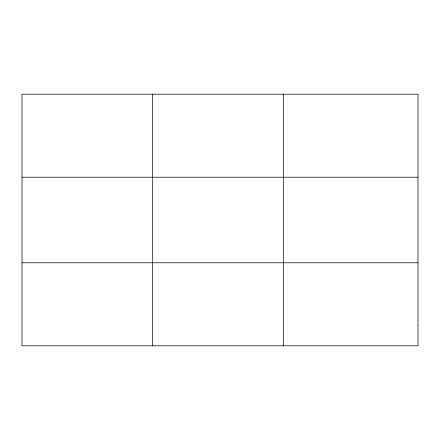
<?xml version="1.0" encoding="UTF-8"?>
<svg xmlns="http://www.w3.org/2000/svg" width="440" height="440" viewBox="0 0 440 440"><rect width="100%" height="100%" fill="white"/><g stroke="black" fill="none" stroke-linecap="round" stroke-linejoin="round"><path stroke-width="0.66" d="M152.68 94.177L152.68 345.824M283.36 94.177L283.36 345.824M22 177.221L418 177.221M22 262.779L418 262.779M418 325.061L418 345.824L22 345.824L22 94.177L418 94.177L418 325.061"/></g></svg>
